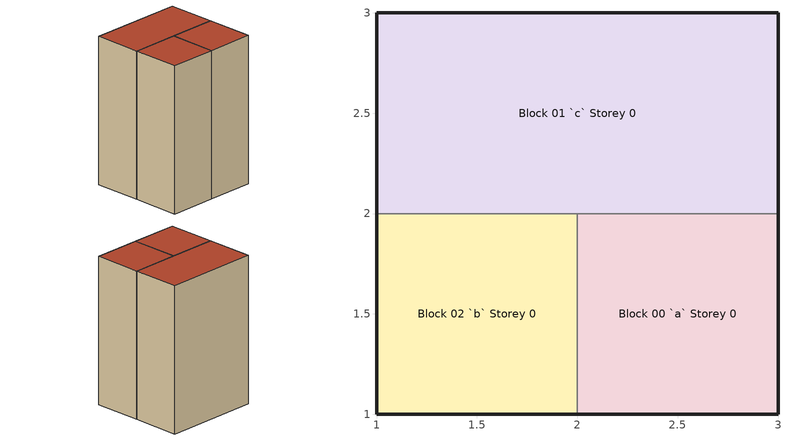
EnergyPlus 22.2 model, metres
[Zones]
Block 00 `a` Storey 0
 floor ground (Medium Floor): 3,2 3,1 2,1 2,2 z0
 wall outside (Medium Exterior Wall): 2,1 3,1 3,2 z0:3.05
 wall to Block 01 `c` Storey 0 (Medium Partitions): 3,2 2,2 z0:3.05
 wall to Block 02 `b` Storey 0 (Medium Partitions): 2,2 2,1 z0:3.05
 roof outside (Medium Roof/Ceiling): 3,1 3,2 2,2 2,1 z3.05
Block 01 `c` Storey 0
 floor ground (Medium Floor): 3,3 3,2 1,2 1,3 z0
 wall outside (Medium Exterior Wall): 3,2 3,3 1,3 1,2 z0:3.05
 wall to Block 02 `b` Storey 0 (Medium Partitions): 1,2 2,2 z0:3.05
 roof outside (Medium Roof/Ceiling): 3,2 3,3 1,3 1,2 z3.05
Block 02 `b` Storey 0
 floor ground (Medium Floor): 2,2 2,1 1,1 1,2 z0
 wall outside (Medium Exterior Wall): 1,2 1,1 2,1 z0:3.05
 roof outside (Medium Roof/Ceiling): 2,1 2,2 1,2 1,1 z3.05
[Building]
None: North Axis=0; Terrain=Suburbs; Loads Convergence Tolerance Value=0.04; Temperature Convergence Tolerance Value=0.4; Solar Distribution=FullInteriorAndExterior; Maximum Number of Warmup Days=25; Minimum Number of Warmup Days=6
[SITE:LOCATION]
"PALO-ALTO-AP": Latitude=37.461; Longitude=-122.115; Time Zone=-8; Elevation=1
[Material]
Name | Roughness | Thickness | Conductivity | Density | Specific Heat
M01 100mm brick | MediumRough | 0.1016 | 0.89 | 1920 | 790
I02 50mm insulation board | MediumRough | 0.0508 | 0.03 | 43 | 1210
G01a 19mm gypsum board | MediumSmooth | 0.019 | 0.16 | 800 | 1090
M14a 100mm heavyweight concrete | MediumRough | 0.1016 | 1.95 | 2240 | 900
F16 Acoustic tile | MediumSmooth | 0.0191 | 0.06 | 368 | 590
[Material:AirGap]
Name | Thermal Resistance
F04 Wall air space resistance | 0.15
F05 Ceiling air space resistance | 0.18
[Construction]
Medium Exterior Wall: M01 100mm brick, I02 50mm insulation board, F04 Wall air space resistance, G01a 19mm gypsum board
Medium Roof/Ceiling: M14a 100mm heavyweight concrete, F05 Ceiling air space resistance, F16 Acoustic tile
Medium Partitions: G01a 19mm gypsum board, F04 Wall air space resistance, G01a 19mm gypsum board
Medium Floor: F16 Acoustic tile, F05 Ceiling air space resistance, M14a 100mm heavyweight concrete
[ZONE] Type=1; Multiplier=1; Ceiling Height=autocalculate; Volume=autocalculate; Floor Area=autocalculate; Part of Total Floor Area=Yes
Block 00 `a` Storey 0; Block 01 `c` Storey 0; Block 02 `b` Storey 0
